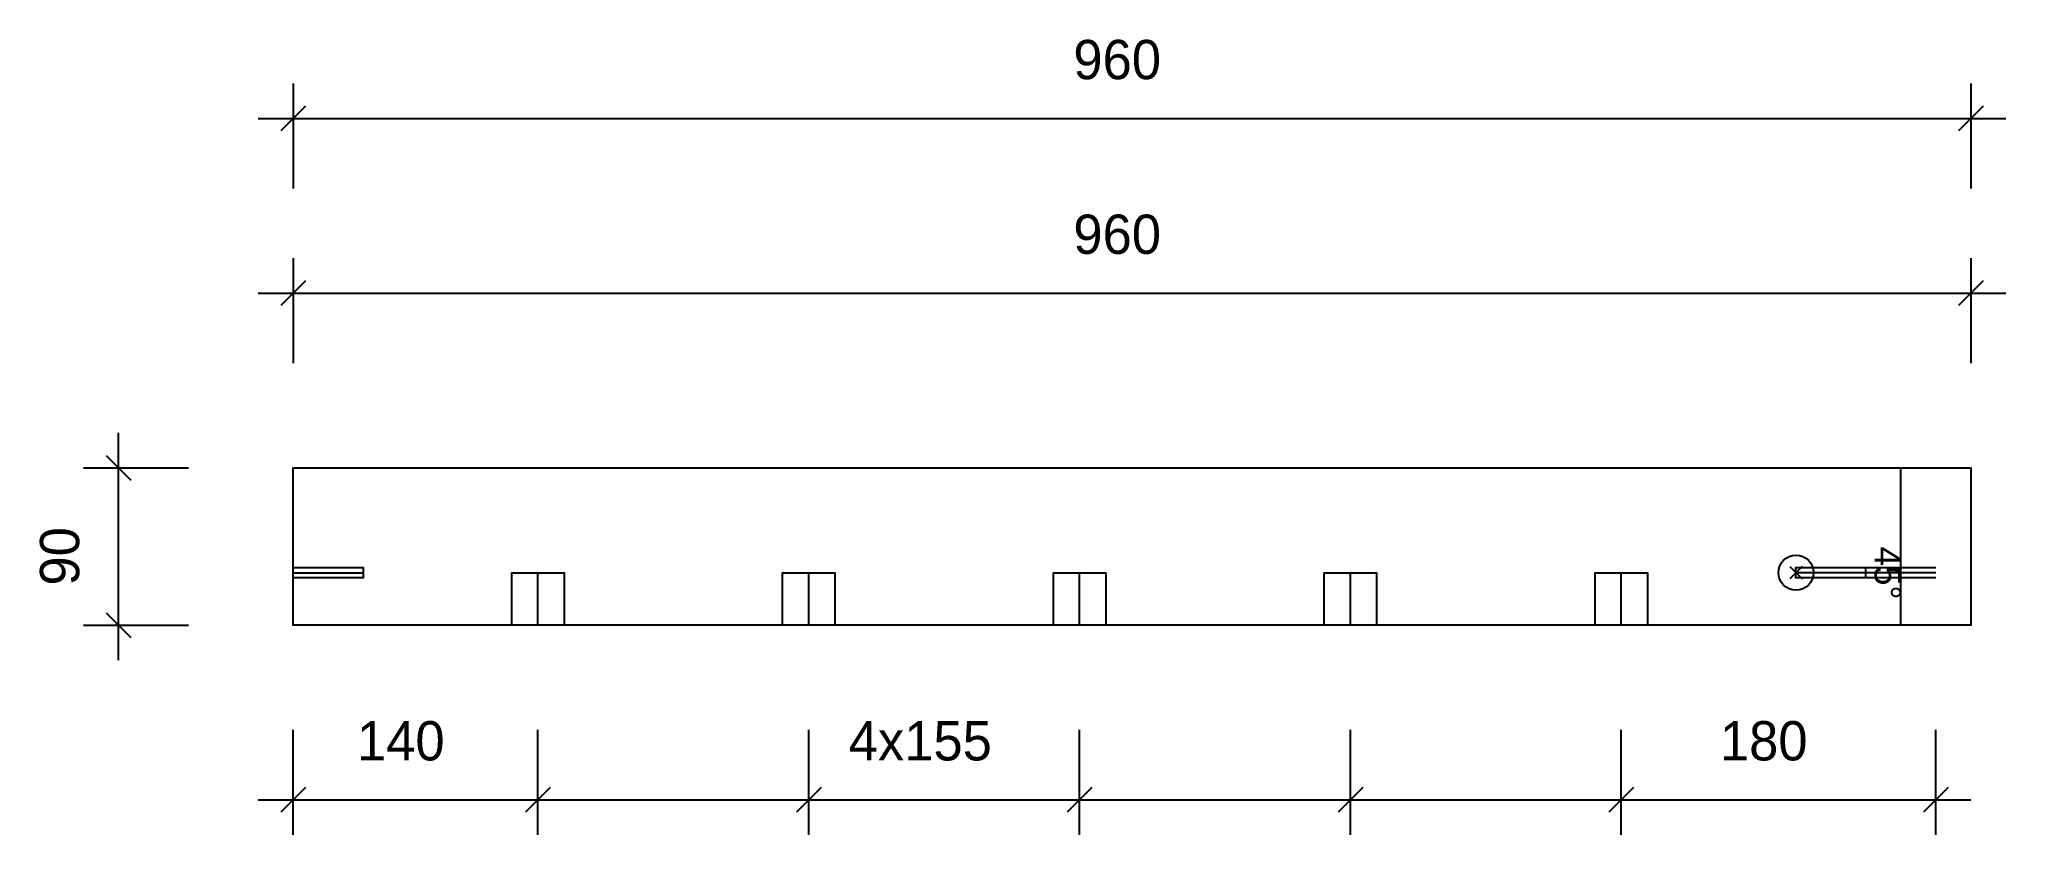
# Model space of a CAD drawing. Header units: millimetres. Extents: x -145 to 980, y -120 to 335.
import ezdxf
from ezdxf.enums import TextEntityAlignment as Align

# ---------------------------------------------------------------- set-up
doc = ezdxf.new("R2010")
doc.units = ezdxf.units.MM
for name, color, linetype in [('CONTOUR', 7, 'CONTINUOUS'), ('CUT_MITRE', 7, 'CONTINUOUS'), ('DIMLINES', 7, 'CONTINUOUS'), ('DIMLINESTEXT', 7, 'CONTINUOUS'), ('DRILLINGSOTHER', 7, 'CONTINUOUS'), ('DRILLINGSSIDE', 7, 'CONTINUOUS')]:
    doc.layers.add(name, color=color, linetype=linetype)

msp = doc.modelspace()

# ---------------------------------------------------------------- linework, layer by layer
at = {"layer": 'CONTOUR', "color": 0, "linetype": '0'}
msp.add_lwpolyline([(960.001, 0), (0, 0), (0, 90), (960.001, 90), (960.001, 0)], dxfattribs=at)
at = {"layer": 'CUT_MITRE', "color": 1, "linetype": '1'}
msp.add_lwpolyline([(920.001, 0), (920.001, 45), (920.001, 90), (960.001, 90), (960.001, 0), (920.001, 0)], dxfattribs=at)
at = {"layer": 'DIMLINES', "color": 0}
for p, q in [((0, 310), (0, 250)), ((960.001, 310), (960.001, 250)), ((7.071, 297.071), (-7.071, 282.929)), ((967.072, 297.071), (952.93, 282.929)), ((-20, 290), (980.001, 290)), ((0, 210), (0, 150)), ((960.001, 210), (960.001, 150)), ((7.071, 197.071), (-7.071, 182.929)), ((967.072, 197.071), (952.93, 182.929)), ((-20, 190), (980.001, 190)), ((-100, -20), (-100, 110)), ((-107.071, 97.071), (-92.929, 82.929)), ((-120, 90), (-60, 90)), ((-120, 0), (-60, 0)), ((-107.071, 7.071), (-92.929, -7.071)), ((0, -120), (0, -60)), ((140, -120), (140, -60)), ((295, -120), (295, -60)), ((450.001, -120), (450.001, -60)), ((605.001, -120), (605.001, -60)), ((760.001, -120), (760.001, -60)), ((940.001, -120), (940.001, -60)), ((-20, -100), (960.001, -100)), ((7.071, -92.929), (-7.071, -107.071)), ((147.071, -92.929), (132.929, -107.071)), ((302.071, -92.929), (287.929, -107.071)), ((457.072, -92.929), (442.929, -107.071)), ((612.072, -92.929), (597.93, -107.071)), ((767.072, -92.929), (752.93, -107.071)), ((947.072, -92.929), (932.93, -107.071))]:
    msp.add_line(p, q, dxfattribs=at)
at = {"layer": 'DRILLINGSOTHER', "color": 3}
for p, q in [((863.537, 33.536), (856.466, 26.464)), ((856.467, 33.536), (863.536, 26.464))]:
    msp.add_line(p, q, dxfattribs=at)
msp.add_circle((860.001, 30), 10, dxfattribs=at)
at = {"layer": 'DRILLINGSSIDE', "color": 3}
for p, q in [((0, 30), (40, 30)), ((140, 0), (140, 30)), ((295, 0), (295, 30)), ((450.001, 0), (450.001, 30)), ((605.001, 0), (605.001, 30)), ((760.001, 0), (760.001, 30)), ((940.001, 30), (860.001, 30)), ((940.001, 30), (900.001, 30))]:
    msp.add_line(p, q, dxfattribs=at)
at = {"layer": 'DRILLINGSSIDE', "color": 3, "linetype": '3'}
for points in [[(0, 33), (40, 33), (40, 27), (0, 27)], [(125, 0), (125, 30), (155, 30), (155, 0)], [(280, 0), (280, 30), (310, 30), (310, 0)], [(435.001, 0), (435.001, 30), (465.001, 30), (465.001, 0)], [(590.001, 0), (590.001, 30), (620.001, 30), (620.001, 0)], [(745.001, 0), (745.001, 30), (775.001, 30), (775.001, 0)], [(940.001, 27), (860.001, 27), (860.001, 33), (940.001, 33)], [(940.001, 27), (900.001, 27), (900.001, 33), (940.001, 33)]]:
    msp.add_lwpolyline(points, dxfattribs=at)

# ---------------------------------------------------------------- texts
at = {"layer": 'DIMLINESTEXT'}
for p in [(446.429, 335), (446.429, 235)]:
    msp.add_text('960', height=22.5, dxfattribs=at).set_placement(p, align=Align.TOP_LEFT)
for s, height, rotation, p in [('90', 22.5, 90, (-145, 22.619)), ('45°', 15, 270, (920.001, 45)), ('140', 22.5, -360, (36.429, -55)), ('4x155', 22.5, -360, (317.835, -55)), ('180', 22.5, -360, (816.43, -55))]:
    msp.add_text(s, height=height, rotation=rotation, dxfattribs=at).set_placement(p, align=Align.TOP_LEFT)

doc.saveas('drawing.dxf')
